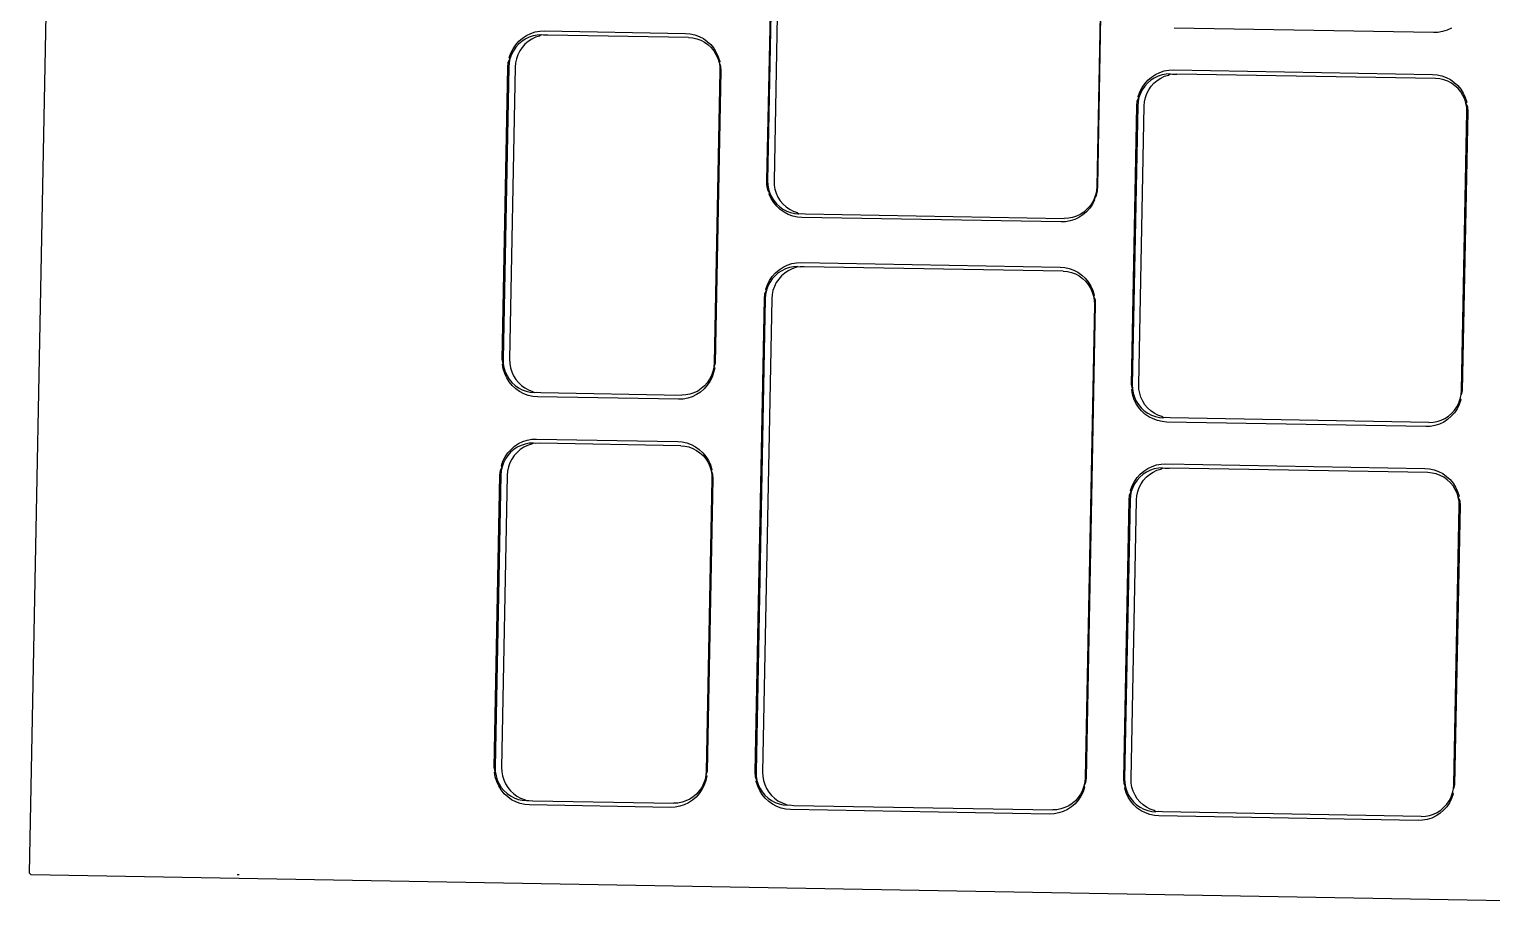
# Model space of a CAD drawing. Header units: millimetres. Extents: x 44692 to 174433, y -26273 to 14445.
# Drawn here: x 148764 to 148825.9, y -16583.1 to -16545.4 of the extents above; entities that cross this region are included whole.
import ezdxf

# ---------------------------------------------------------------- set-up
doc = ezdxf.new("R2010")
doc.units = ezdxf.units.MM
doc.header["$LTSCALE"] = 100
doc.layers.add('Muebles', color=112, linetype='Continuous')

msp = doc.modelspace()

# ---------------------------------------------------------------- linework, layer by layer
at = {"layer": 'Muebles'}
for p, q in [((148768.812, -16334.527), (148764.006, -16581.09)), ((148795.23, -16551.783), (148795.495, -16539.994)), ((148795.495, -16539.994), (148795.265, -16551.799)), ((148795.768, -16539.999), (148795.538, -16551.804)), ((148809.432, -16540.24), (148809.202, -16552.045)), ((148809.432, -16540.24), (148809.237, -16552.03)), ((148823.455, -16545.531), (148812.484, -16545.338)), ((148824.034, -16545.424), (148823.845, -16545.486)), ((148824.215, -16545.338), (148824.034, -16545.424)), ((148784.721, -16546.018), (148784.602, -16546.153)), ((148784.604, -16546.047), (148784.739, -16545.896)), ((148784.856, -16545.901), (148784.721, -16546.018)), ((148784.739, -16545.896), (148784.891, -16545.764)), ((148785.005, -16545.803), (148784.856, -16545.901)), ((148784.994, -16546.023), (148784.875, -16546.158)), ((148784.891, -16545.764), (148785.059, -16545.653)), ((148785.129, -16545.906), (148784.994, -16546.023)), ((148785.166, -16545.725), (148785.005, -16545.803)), ((148785.059, -16545.653), (148785.24, -16545.566)), ((148785.278, -16545.808), (148785.129, -16545.906)), ((148785.334, -16545.67), (148785.166, -16545.725)), ((148785.24, -16545.566), (148785.43, -16545.503)), ((148785.439, -16545.73), (148785.278, -16545.808)), ((148785.508, -16545.638), (148785.334, -16545.67)), ((148785.43, -16545.503), (148785.626, -16545.467)), ((148785.607, -16545.675), (148785.439, -16545.73)), ((148785.685, -16545.629), (148785.508, -16545.638)), ((148785.685, -16545.629), (148785.607, -16545.675)), ((148785.626, -16545.467), (148785.819, -16545.457)), ((148785.781, -16545.643), (148785.685, -16545.629)), ((148785.958, -16545.634), (148785.781, -16545.643)), ((148785.819, -16545.457), (148791.795, -16545.563)), ((148791.923, -16545.739), (148785.958, -16545.634)), ((148791.795, -16545.563), (148791.988, -16545.579)), ((148791.923, -16545.739), (148792.099, -16545.754)), ((148791.988, -16545.579), (148792.183, -16545.622)), ((148792.099, -16545.754), (148792.272, -16545.792)), ((148792.183, -16545.622), (148792.37, -16545.692)), ((148792.272, -16545.792), (148792.438, -16545.854)), ((148792.37, -16545.692), (148792.547, -16545.785)), ((148792.438, -16545.854), (148792.595, -16545.937)), ((148792.547, -16545.785), (148792.711, -16545.902)), ((148792.595, -16545.937), (148792.74, -16546.04)), ((148792.711, -16545.902), (148792.858, -16546.039)), ((148792.74, -16546.04), (148792.871, -16546.162)), ((148792.858, -16546.039), (148792.987, -16546.195)), ((148823.649, -16545.522), (148823.455, -16545.531)), ((148823.845, -16545.486), (148823.649, -16545.522)), ((148784.288, -16546.79), (148784.359, -16546.634)), ((148784.359, -16546.634), (148784.321, -16546.811)), ((148784.331, -16546.59), (148784.398, -16546.397)), ((148784.359, -16546.634), (148784.331, -16546.59)), ((148784.419, -16546.463), (148784.359, -16546.634)), ((148784.398, -16546.397), (148784.49, -16546.215)), ((148784.501, -16546.302), (148784.419, -16546.463)), ((148784.49, -16546.215), (148784.604, -16546.047)), ((148784.602, -16546.153), (148784.501, -16546.302)), ((148784.632, -16546.639), (148784.594, -16546.816)), ((148784.692, -16546.468), (148784.632, -16546.639)), ((148784.774, -16546.307), (148784.692, -16546.468)), ((148784.875, -16546.158), (148784.774, -16546.307)), ((148792.871, -16546.162), (148792.985, -16546.301)), ((148792.985, -16546.301), (148793.08, -16546.453)), ((148792.987, -16546.195), (148793.094, -16546.367)), ((148793.08, -16546.453), (148793.155, -16546.617)), ((148793.094, -16546.367), (148793.179, -16546.552)), ((148793.155, -16546.617), (148793.209, -16546.79)), ((148793.179, -16546.552), (148793.239, -16546.747)), ((148784.03, -16559.361), (148784.271, -16546.988)), ((148784.306, -16546.992), (148784.065, -16559.354)), ((148784.271, -16546.988), (148784.288, -16546.79)), ((148784.321, -16546.811), (148784.306, -16546.992)), ((148784.579, -16546.997), (148784.338, -16559.358)), ((148784.594, -16546.816), (148784.579, -16546.997)), ((148793.248, -16547.15), (148793.007, -16559.511)), ((148793.283, -16547.147), (148793.042, -16559.52)), ((148793.239, -16546.747), (148793.209, -16546.79)), ((148793.209, -16546.79), (148793.24, -16546.969)), ((148793.209, -16546.79), (148793.274, -16546.949)), ((148793.24, -16546.969), (148793.248, -16547.15)), ((148793.274, -16546.949), (148793.283, -16547.147)), ((148811.69, -16547.302), (148811.87, -16547.216)), ((148811.87, -16547.216), (148812.06, -16547.154)), ((148812.06, -16547.154), (148812.256, -16547.118)), ((148812.315, -16547.281), (148812.138, -16547.29)), ((148812.237, -16547.326), (148812.315, -16547.281)), ((148812.256, -16547.118), (148812.449, -16547.109)), ((148812.315, -16547.281), (148812.411, -16547.294)), ((148812.449, -16547.109), (148823.421, -16547.302)), ((148811.029, -16548.04), (148811.121, -16547.859)), ((148811.121, -16547.859), (148811.235, -16547.693)), ((148811.232, -16547.799), (148811.131, -16547.947)), ((148811.351, -16547.666), (148811.232, -16547.799)), ((148811.235, -16547.693), (148811.37, -16547.543)), ((148811.487, -16547.55), (148811.351, -16547.666)), ((148811.37, -16547.543), (148811.522, -16547.412)), ((148811.404, -16547.952), (148811.505, -16547.804)), ((148811.636, -16547.453), (148811.487, -16547.55)), ((148811.505, -16547.804), (148811.624, -16547.671)), ((148811.522, -16547.412), (148811.69, -16547.302)), ((148811.624, -16547.671), (148811.76, -16547.555)), ((148811.796, -16547.376), (148811.636, -16547.453)), ((148811.76, -16547.555), (148811.909, -16547.458)), ((148811.964, -16547.322), (148811.796, -16547.376)), ((148811.909, -16547.458), (148812.069, -16547.381)), ((148812.138, -16547.29), (148811.964, -16547.322)), ((148812.069, -16547.381), (148812.237, -16547.326)), ((148812.411, -16547.294), (148812.588, -16547.286)), ((148823.548, -16547.479), (148812.588, -16547.286)), ((148823.421, -16547.302), (148823.614, -16547.318)), ((148823.725, -16547.494), (148823.548, -16547.479)), ((148823.614, -16547.318), (148823.808, -16547.361)), ((148823.897, -16547.532), (148823.725, -16547.494)), ((148823.808, -16547.361), (148823.995, -16547.43)), ((148824.064, -16547.593), (148823.897, -16547.532)), ((148823.995, -16547.43), (148824.172, -16547.522)), ((148824.221, -16547.675), (148824.064, -16547.593)), ((148824.172, -16547.522), (148824.336, -16547.638)), ((148824.366, -16547.777), (148824.221, -16547.675)), ((148824.336, -16547.638), (148824.483, -16547.774)), ((148824.496, -16547.898), (148824.366, -16547.777)), ((148824.483, -16547.774), (148824.612, -16547.929)), ((148824.61, -16548.035), (148824.496, -16547.898)), ((148810.902, -16548.626), (148810.918, -16548.429)), ((148810.918, -16548.429), (148810.99, -16548.276)), ((148810.952, -16548.451), (148810.937, -16548.63)), ((148810.99, -16548.276), (148810.952, -16548.451)), ((148810.961, -16548.231), (148811.029, -16548.04)), ((148810.99, -16548.276), (148810.961, -16548.231)), ((148811.05, -16548.107), (148810.99, -16548.276)), ((148811.131, -16547.947), (148811.05, -16548.107)), ((148811.21, -16548.635), (148811.225, -16548.456)), ((148811.225, -16548.456), (148811.263, -16548.281)), ((148811.263, -16548.281), (148811.323, -16548.111)), ((148811.323, -16548.111), (148811.404, -16547.952)), ((148824.706, -16548.186), (148824.61, -16548.035)), ((148824.612, -16547.929), (148824.719, -16548.099)), ((148824.781, -16548.349), (148824.706, -16548.186)), ((148824.719, -16548.099), (148824.804, -16548.283)), ((148824.834, -16548.52), (148824.781, -16548.349)), ((148824.804, -16548.283), (148824.865, -16548.476)), ((148824.865, -16548.476), (148824.834, -16548.52)), ((148824.865, -16548.697), (148824.834, -16548.52)), ((148824.834, -16548.52), (148824.9, -16548.676)), ((148810.671, -16560.443), (148810.902, -16548.626)), ((148810.937, -16548.63), (148810.706, -16560.436)), ((148810.979, -16560.441), (148811.21, -16548.635)), ((148824.643, -16560.682), (148824.873, -16548.876)), ((148824.908, -16548.873), (148824.678, -16560.696)), ((148824.873, -16548.876), (148824.865, -16548.697)), ((148824.9, -16548.676), (148824.908, -16548.873)), ((148795.239, -16551.98), (148795.23, -16551.783)), ((148795.274, -16552.18), (148795.239, -16551.98)), ((148795.265, -16551.799), (148795.273, -16551.979)), ((148795.273, -16551.979), (148795.304, -16552.156)), ((148795.357, -16552.327), (148795.274, -16552.18)), ((148795.304, -16552.156), (148795.357, -16552.327)), ((148795.538, -16551.804), (148795.546, -16551.984)), ((148795.546, -16551.984), (148795.577, -16552.161)), ((148795.577, -16552.161), (148795.63, -16552.332)), ((148809.187, -16552.224), (148809.149, -16552.4)), ((148809.22, -16552.227), (148809.178, -16552.425)), ((148809.202, -16552.045), (148809.187, -16552.224)), ((148809.237, -16552.03), (148809.22, -16552.227)), ((148795.335, -16552.373), (148795.357, -16552.327)), ((148795.419, -16552.557), (148795.335, -16552.373)), ((148795.357, -16552.327), (148795.433, -16552.489)), ((148795.527, -16552.727), (148795.419, -16552.557)), ((148795.433, -16552.489), (148795.528, -16552.64)), ((148795.655, -16552.882), (148795.527, -16552.727)), ((148795.528, -16552.64), (148795.642, -16552.778)), ((148795.63, -16552.332), (148795.706, -16552.494)), ((148795.642, -16552.778), (148795.772, -16552.898)), ((148795.706, -16552.494), (148795.801, -16552.645)), ((148795.801, -16552.645), (148795.915, -16552.782)), ((148795.915, -16552.782), (148796.045, -16552.903)), ((148809.018, -16552.796), (148808.904, -16552.963)), ((148809.007, -16552.729), (148808.906, -16552.876)), ((148809.088, -16552.569), (148809.007, -16552.729)), ((148809.11, -16552.616), (148809.018, -16552.796)), ((148809.149, -16552.4), (148809.088, -16552.569)), ((148809.178, -16552.425), (148809.088, -16552.569)), ((148809.088, -16552.569), (148809.11, -16552.616)), ((148795.803, -16553.018), (148795.655, -16552.882)), ((148795.772, -16552.898), (148795.917, -16553.001)), ((148795.966, -16553.133), (148795.803, -16553.018)), ((148795.917, -16553.001), (148796.074, -16553.083)), ((148796.143, -16553.226), (148795.966, -16553.133)), ((148796.045, -16552.903), (148796.19, -16553.005)), ((148796.074, -16553.083), (148796.241, -16553.144)), ((148796.33, -16553.294), (148796.143, -16553.226)), ((148796.19, -16553.005), (148796.348, -16553.088)), ((148796.241, -16553.144), (148796.414, -16553.182)), ((148796.525, -16553.337), (148796.33, -16553.294)), ((148796.348, -16553.088), (148796.514, -16553.148)), ((148796.414, -16553.182), (148796.59, -16553.197)), ((148796.514, -16553.148), (148796.59, -16553.197)), ((148796.718, -16553.354), (148796.525, -16553.337)), ((148796.59, -16553.197), (148796.687, -16553.187)), ((148796.687, -16553.187), (148796.863, -16553.201)), ((148807.689, -16553.547), (148796.718, -16553.354)), ((148796.863, -16553.201), (148807.823, -16553.395)), ((148808, -16553.386), (148807.823, -16553.395)), ((148808.174, -16553.354), (148808, -16553.386)), ((148808.268, -16553.44), (148808.078, -16553.502)), ((148808.342, -16553.299), (148808.174, -16553.354)), ((148808.449, -16553.354), (148808.268, -16553.44)), ((148808.503, -16553.223), (148808.342, -16553.299)), ((148808.617, -16553.244), (148808.449, -16553.354)), ((148808.652, -16553.125), (148808.503, -16553.223)), ((148808.769, -16553.113), (148808.617, -16553.244)), ((148808.787, -16553.009), (148808.652, -16553.125)), ((148808.904, -16552.963), (148808.769, -16553.113)), ((148808.906, -16552.876), (148808.787, -16553.009)), ((148807.883, -16553.538), (148807.689, -16553.547)), ((148808.078, -16553.502), (148807.883, -16553.538)), ((148796.101, -16555.368), (148796.291, -16555.306)), ((148796.291, -16555.306), (148796.487, -16555.27)), ((148796.487, -16555.27), (148796.68, -16555.26)), ((148796.68, -16555.26), (148807.652, -16555.454)), ((148795.351, -16556.018), (148795.466, -16555.85)), ((148795.582, -16555.824), (148795.463, -16555.958)), ((148795.466, -16555.85), (148795.6, -16555.699)), ((148795.718, -16555.706), (148795.582, -16555.824)), ((148795.6, -16555.699), (148795.752, -16555.566)), ((148795.867, -16555.608), (148795.718, -16555.706)), ((148795.855, -16555.829), (148795.736, -16555.963)), ((148795.752, -16555.566), (148795.92, -16555.456)), ((148795.991, -16555.711), (148795.855, -16555.829)), ((148796.027, -16555.531), (148795.867, -16555.608)), ((148795.92, -16555.456), (148796.101, -16555.368)), ((148796.14, -16555.613), (148795.991, -16555.711)), ((148796.195, -16555.475), (148796.027, -16555.531)), ((148796.3, -16555.536), (148796.14, -16555.613)), ((148796.369, -16555.443), (148796.195, -16555.475)), ((148796.468, -16555.48), (148796.3, -16555.536)), ((148796.546, -16555.434), (148796.369, -16555.443)), ((148796.546, -16555.434), (148796.468, -16555.48)), ((148796.546, -16555.434), (148796.642, -16555.448)), ((148796.819, -16555.439), (148796.642, -16555.448)), ((148807.78, -16555.633), (148796.819, -16555.439)), ((148807.652, -16555.454), (148807.845, -16555.47)), ((148807.78, -16555.633), (148807.956, -16555.647)), ((148807.845, -16555.47), (148808.04, -16555.513)), ((148807.956, -16555.647), (148808.128, -16555.686)), ((148808.04, -16555.513), (148808.227, -16555.582)), ((148808.128, -16555.686), (148808.295, -16555.747)), ((148808.227, -16555.582), (148808.404, -16555.676)), ((148808.295, -16555.747), (148808.452, -16555.83)), ((148808.404, -16555.676), (148808.568, -16555.793)), ((148808.452, -16555.83), (148808.597, -16555.934)), ((148808.568, -16555.793), (148808.715, -16555.93)), ((148808.597, -16555.934), (148808.727, -16556.056)), ((148808.715, -16555.93), (148808.843, -16556.086)), ((148795.149, -16556.593), (148795.22, -16556.439)), ((148795.22, -16556.439), (148795.182, -16556.617)), ((148795.192, -16556.393), (148795.26, -16556.2)), ((148795.22, -16556.439), (148795.192, -16556.393)), ((148795.281, -16556.268), (148795.22, -16556.439)), ((148795.26, -16556.2), (148795.351, -16556.018)), ((148795.362, -16556.107), (148795.281, -16556.268)), ((148795.463, -16555.958), (148795.362, -16556.107)), ((148795.493, -16556.444), (148795.456, -16556.621)), ((148795.554, -16556.273), (148795.493, -16556.444)), ((148795.635, -16556.112), (148795.554, -16556.273)), ((148795.736, -16555.963), (148795.635, -16556.112)), ((148808.727, -16556.056), (148808.841, -16556.194)), ((148808.841, -16556.194), (148808.937, -16556.347)), ((148808.843, -16556.086), (148808.951, -16556.258)), ((148808.937, -16556.347), (148809.012, -16556.511)), ((148808.951, -16556.258), (148809.035, -16556.443)), ((148809.012, -16556.511), (148809.065, -16556.683)), ((148809.035, -16556.443), (148809.096, -16556.638)), ((148794.742, -16576.83), (148795.132, -16556.791)), ((148795.167, -16556.797), (148794.777, -16576.825)), ((148795.44, -16556.802), (148795.05, -16576.829)), ((148795.132, -16556.791), (148795.149, -16556.593)), ((148795.182, -16556.617), (148795.167, -16556.797)), ((148795.456, -16556.621), (148795.44, -16556.802)), ((148809.104, -16557.043), (148808.714, -16577.07)), ((148809.139, -16557.038), (148808.749, -16577.077)), ((148809.096, -16556.638), (148809.065, -16556.683)), ((148809.065, -16556.683), (148809.096, -16556.862)), ((148809.065, -16556.683), (148809.131, -16556.839)), ((148809.096, -16556.862), (148809.104, -16557.043)), ((148809.131, -16556.839), (148809.139, -16557.038)), ((148784.073, -16559.535), (148784.03, -16559.361)), ((148784.039, -16559.56), (148784.073, -16559.535)), ((148784.074, -16559.761), (148784.039, -16559.56)), ((148784.065, -16559.354), (148784.073, -16559.535)), ((148784.073, -16559.535), (148784.104, -16559.713)), ((148784.338, -16559.358), (148784.346, -16559.54)), ((148784.346, -16559.54), (148784.377, -16559.718)), ((148793.007, -16559.511), (148792.992, -16559.692)), ((148793.042, -16559.52), (148792.992, -16559.692)), ((148784.134, -16559.956), (148784.074, -16559.761)), ((148784.104, -16559.713), (148784.158, -16559.886)), ((148784.219, -16560.141), (148784.134, -16559.956)), ((148784.158, -16559.886), (148784.233, -16560.05)), ((148784.326, -16560.313), (148784.219, -16560.141)), ((148784.233, -16560.05), (148784.328, -16560.203)), ((148784.328, -16560.203), (148784.442, -16560.341)), ((148784.377, -16559.718), (148784.431, -16559.891)), ((148784.431, -16559.891), (148784.506, -16560.055)), ((148784.506, -16560.055), (148784.601, -16560.208)), ((148784.601, -16560.208), (148784.715, -16560.346)), ((148792.812, -16560.202), (148792.711, -16560.351)), ((148792.893, -16560.04), (148792.812, -16560.202)), ((148792.914, -16560.111), (148792.823, -16560.293)), ((148792.954, -16559.87), (148792.893, -16560.04)), ((148792.982, -16559.918), (148792.914, -16560.111)), ((148792.992, -16559.692), (148792.954, -16559.87)), ((148793.025, -16559.718), (148792.982, -16559.918)), ((148792.992, -16559.692), (148793.025, -16559.718)), ((148784.455, -16560.469), (148784.326, -16560.313)), ((148784.442, -16560.341), (148784.573, -16560.463)), ((148784.602, -16560.607), (148784.455, -16560.469)), ((148784.573, -16560.463), (148784.718, -16560.567)), ((148784.765, -16560.723), (148784.602, -16560.607)), ((148784.715, -16560.346), (148784.846, -16560.468)), ((148784.718, -16560.567), (148784.875, -16560.65)), ((148784.942, -16560.817), (148784.765, -16560.723)), ((148784.846, -16560.468), (148784.991, -16560.571)), ((148784.875, -16560.65), (148785.041, -16560.711)), ((148785.13, -16560.886), (148784.942, -16560.817)), ((148784.991, -16560.571), (148785.148, -16560.655)), ((148785.041, -16560.711), (148785.214, -16560.749)), ((148785.324, -16560.929), (148785.13, -16560.886)), ((148785.148, -16560.655), (148785.314, -16560.716)), ((148785.214, -16560.749), (148785.39, -16560.764)), ((148785.314, -16560.716), (148785.39, -16560.764)), ((148785.39, -16560.764), (148785.487, -16560.754)), ((148785.487, -16560.754), (148785.663, -16560.769)), ((148785.663, -16560.769), (148791.628, -16560.874)), ((148791.805, -16560.866), (148791.628, -16560.874)), ((148791.979, -16560.833), (148791.805, -16560.866)), ((148792.147, -16560.778), (148791.979, -16560.833)), ((148792.254, -16560.856), (148792.073, -16560.943)), ((148792.307, -16560.701), (148792.147, -16560.778)), ((148792.422, -16560.745), (148792.254, -16560.856)), ((148792.456, -16560.602), (148792.307, -16560.701)), ((148792.574, -16560.613), (148792.422, -16560.745)), ((148792.592, -16560.485), (148792.456, -16560.602)), ((148792.708, -16560.461), (148792.574, -16560.613)), ((148792.711, -16560.351), (148792.592, -16560.485)), ((148792.823, -16560.293), (148792.708, -16560.461)), ((148810.714, -16560.615), (148810.671, -16560.443)), ((148810.68, -16560.64), (148810.714, -16560.615)), ((148810.715, -16560.84), (148810.68, -16560.64)), ((148810.706, -16560.436), (148810.714, -16560.615)), ((148810.714, -16560.615), (148810.746, -16560.792)), ((148810.776, -16561.033), (148810.715, -16560.84)), ((148810.746, -16560.792), (148810.799, -16560.963)), ((148810.988, -16560.62), (148810.979, -16560.441)), ((148811.019, -16560.797), (148810.988, -16560.62)), ((148811.072, -16560.968), (148811.019, -16560.797)), ((148824.59, -16561.036), (148824.628, -16560.861)), ((148824.628, -16560.861), (148824.643, -16560.682)), ((148824.678, -16560.696), (148824.628, -16560.861)), ((148785.517, -16560.946), (148785.324, -16560.929)), ((148791.494, -16561.051), (148785.517, -16560.946)), ((148791.687, -16561.042), (148791.494, -16561.051)), ((148791.883, -16561.005), (148791.687, -16561.042)), ((148792.073, -16560.943), (148791.883, -16561.005)), ((148810.86, -16561.217), (148810.776, -16561.033)), ((148810.799, -16560.963), (148810.874, -16561.126)), ((148810.968, -16561.387), (148810.86, -16561.217)), ((148810.874, -16561.126), (148810.969, -16561.277)), ((148811.097, -16561.542), (148810.968, -16561.387)), ((148810.969, -16561.277), (148811.083, -16561.414)), ((148811.147, -16561.13), (148811.072, -16560.968)), ((148811.083, -16561.414), (148811.214, -16561.535)), ((148811.242, -16561.281), (148811.147, -16561.13)), ((148811.356, -16561.419), (148811.242, -16561.281)), ((148811.487, -16561.539), (148811.356, -16561.419)), ((148824.228, -16561.646), (148824.348, -16561.513)), ((148824.459, -16561.456), (148824.345, -16561.623)), ((148824.348, -16561.513), (148824.449, -16561.365)), ((148824.449, -16561.365), (148824.53, -16561.205)), ((148824.551, -16561.276), (148824.459, -16561.456)), ((148824.53, -16561.205), (148824.59, -16561.036)), ((148824.621, -16561.079), (148824.551, -16561.276)), ((148824.59, -16561.036), (148824.621, -16561.079)), ((148811.244, -16561.678), (148811.097, -16561.542)), ((148811.214, -16561.535), (148811.359, -16561.637)), ((148811.407, -16561.793), (148811.244, -16561.678)), ((148811.359, -16561.637), (148811.516, -16561.719)), ((148811.584, -16561.886), (148811.407, -16561.793)), ((148811.632, -16561.642), (148811.487, -16561.539)), ((148811.516, -16561.719), (148811.682, -16561.78)), ((148811.772, -16561.954), (148811.584, -16561.886)), ((148811.789, -16561.724), (148811.632, -16561.642)), ((148811.682, -16561.78), (148811.855, -16561.818)), ((148811.966, -16561.997), (148811.772, -16561.954)), ((148811.955, -16561.785), (148811.789, -16561.724)), ((148811.855, -16561.818), (148812.031, -16561.833)), ((148812.031, -16561.833), (148811.955, -16561.785)), ((148812.159, -16562.014), (148811.966, -16561.997)), ((148812.128, -16561.823), (148812.031, -16561.833)), ((148812.304, -16561.838), (148812.128, -16561.823)), ((148823.13, -16562.207), (148812.159, -16562.014)), ((148823.265, -16562.031), (148812.304, -16561.838)), ((148823.265, -16562.031), (148823.441, -16562.022)), ((148823.441, -16562.022), (148823.616, -16561.99)), ((148823.709, -16562.1), (148823.52, -16562.162)), ((148823.616, -16561.99), (148823.784, -16561.936)), ((148823.89, -16562.014), (148823.709, -16562.1)), ((148823.784, -16561.936), (148823.944, -16561.859)), ((148824.058, -16561.904), (148823.89, -16562.014)), ((148823.944, -16561.859), (148824.093, -16561.762)), ((148824.21, -16561.773), (148824.058, -16561.904)), ((148824.093, -16561.762), (148824.228, -16561.646)), ((148824.345, -16561.623), (148824.21, -16561.773)), ((148785.093, -16562.78), (148785.289, -16562.743)), ((148785.289, -16562.743), (148785.482, -16562.734)), ((148785.482, -16562.734), (148791.459, -16562.839)), ((148823.324, -16562.198), (148823.13, -16562.207)), ((148823.52, -16562.162), (148823.324, -16562.198)), ((148784.153, -16563.492), (148784.267, -16563.324)), ((148784.384, -16563.294), (148784.265, -16563.429)), ((148784.267, -16563.324), (148784.402, -16563.172)), ((148784.52, -16563.177), (148784.384, -16563.294)), ((148784.402, -16563.172), (148784.554, -16563.04)), ((148784.669, -16563.079), (148784.52, -16563.177)), ((148784.657, -16563.299), (148784.538, -16563.434)), ((148784.554, -16563.04), (148784.722, -16562.929)), ((148784.793, -16563.182), (148784.657, -16563.299)), ((148784.829, -16563.001), (148784.669, -16563.079)), ((148784.722, -16562.929), (148784.903, -16562.842)), ((148784.942, -16563.084), (148784.793, -16563.182)), ((148784.997, -16562.946), (148784.829, -16563.001)), ((148784.903, -16562.842), (148785.093, -16562.78)), ((148785.102, -16563.006), (148784.942, -16563.084)), ((148785.171, -16562.914), (148784.997, -16562.946)), ((148785.27, -16562.951), (148785.102, -16563.006)), ((148785.348, -16562.905), (148785.171, -16562.914)), ((148785.348, -16562.905), (148785.27, -16562.951)), ((148785.444, -16562.919), (148785.348, -16562.905)), ((148785.621, -16562.91), (148785.444, -16562.919)), ((148791.586, -16563.015), (148785.621, -16562.91)), ((148791.459, -16562.839), (148791.652, -16562.855)), ((148791.586, -16563.015), (148791.762, -16563.03)), ((148791.652, -16562.855), (148791.846, -16562.899)), ((148791.762, -16563.03), (148791.935, -16563.069)), ((148791.846, -16562.899), (148792.034, -16562.968)), ((148791.935, -16563.069), (148792.101, -16563.13)), ((148792.034, -16562.968), (148792.211, -16563.061)), ((148792.101, -16563.13), (148792.258, -16563.213)), ((148792.211, -16563.061), (148792.374, -16563.178)), ((148792.258, -16563.213), (148792.403, -16563.316)), ((148792.374, -16563.178), (148792.521, -16563.315)), ((148792.403, -16563.316), (148792.534, -16563.438)), ((148792.521, -16563.315), (148792.65, -16563.471)), ((148783.951, -16564.066), (148784.022, -16563.91)), ((148784.022, -16563.91), (148783.984, -16564.087)), ((148783.994, -16563.866), (148784.062, -16563.674)), ((148784.022, -16563.91), (148783.994, -16563.866)), ((148784.083, -16563.739), (148784.022, -16563.91)), ((148784.062, -16563.674), (148784.153, -16563.492)), ((148784.164, -16563.578), (148784.083, -16563.739)), ((148784.265, -16563.429), (148784.164, -16563.578)), ((148784.295, -16563.915), (148784.258, -16564.092)), ((148784.356, -16563.744), (148784.295, -16563.915)), ((148784.437, -16563.583), (148784.356, -16563.744)), ((148784.538, -16563.434), (148784.437, -16563.583)), ((148792.534, -16563.438), (148792.648, -16563.577)), ((148792.648, -16563.577), (148792.743, -16563.729)), ((148792.65, -16563.471), (148792.757, -16563.643)), ((148792.743, -16563.729), (148792.818, -16563.893)), ((148792.757, -16563.643), (148792.842, -16563.829)), ((148792.818, -16563.893), (148792.872, -16564.066)), ((148792.842, -16563.829), (148792.902, -16564.023)), ((148811.197, -16564.088), (148811.365, -16563.978)), ((148811.365, -16563.978), (148811.545, -16563.892)), ((148811.639, -16563.999), (148811.471, -16564.054)), ((148811.545, -16563.892), (148811.735, -16563.83)), ((148811.813, -16563.967), (148811.639, -16563.999)), ((148811.735, -16563.83), (148811.931, -16563.794)), ((148811.99, -16563.959), (148811.813, -16563.967)), ((148811.912, -16564.004), (148811.99, -16563.959)), ((148811.931, -16563.794), (148812.124, -16563.784)), ((148811.99, -16563.959), (148812.086, -16563.972)), ((148812.086, -16563.972), (148812.263, -16563.964)), ((148812.124, -16563.784), (148823.096, -16563.978)), ((148823.223, -16564.157), (148812.263, -16563.964)), ((148823.096, -16563.978), (148823.289, -16563.994)), ((148823.289, -16563.994), (148823.483, -16564.037)), ((148783.693, -16576.638), (148783.934, -16564.264)), ((148783.969, -16564.268), (148783.728, -16576.63)), ((148783.934, -16564.264), (148783.951, -16564.066)), ((148783.984, -16564.087), (148783.969, -16564.268)), ((148784.242, -16564.273), (148784.001, -16576.634)), ((148784.258, -16564.092), (148784.242, -16564.273)), ((148792.911, -16564.426), (148792.67, -16576.787)), ((148792.946, -16564.423), (148792.705, -16576.797)), ((148792.902, -16564.023), (148792.872, -16564.066)), ((148792.872, -16564.066), (148792.903, -16564.245)), ((148792.872, -16564.066), (148792.937, -16564.225)), ((148792.903, -16564.245), (148792.911, -16564.426)), ((148792.937, -16564.225), (148792.946, -16564.423)), ((148810.704, -16564.716), (148810.796, -16564.535)), ((148810.796, -16564.535), (148810.91, -16564.369)), ((148810.907, -16564.477), (148810.806, -16564.625)), ((148811.026, -16564.344), (148810.907, -16564.477)), ((148810.91, -16564.369), (148811.044, -16564.218)), ((148811.162, -16564.228), (148811.026, -16564.344)), ((148811.044, -16564.218), (148811.197, -16564.088)), ((148811.079, -16564.63), (148811.18, -16564.482)), ((148811.31, -16564.131), (148811.162, -16564.228)), ((148811.18, -16564.482), (148811.299, -16564.349)), ((148811.299, -16564.349), (148811.435, -16564.233)), ((148811.471, -16564.054), (148811.31, -16564.131)), ((148811.435, -16564.233), (148811.584, -16564.136)), ((148811.584, -16564.136), (148811.744, -16564.059)), ((148811.744, -16564.059), (148811.912, -16564.004)), ((148823.4, -16564.172), (148823.223, -16564.157)), ((148823.572, -16564.21), (148823.4, -16564.172)), ((148823.483, -16564.037), (148823.67, -16564.106)), ((148823.739, -16564.271), (148823.572, -16564.21)), ((148823.67, -16564.106), (148823.847, -16564.198)), ((148823.896, -16564.353), (148823.739, -16564.271)), ((148823.847, -16564.198), (148824.011, -16564.314)), ((148824.041, -16564.455), (148823.896, -16564.353)), ((148824.011, -16564.314), (148824.158, -16564.45)), ((148824.171, -16564.576), (148824.041, -16564.455)), ((148824.158, -16564.45), (148824.287, -16564.605)), ((148824.285, -16564.713), (148824.171, -16564.576)), ((148824.287, -16564.605), (148824.394, -16564.775)), ((148810.577, -16565.302), (148810.593, -16565.105)), ((148810.593, -16565.105), (148810.664, -16564.954)), ((148810.626, -16565.129), (148810.611, -16565.308)), ((148810.664, -16564.954), (148810.626, -16565.129)), ((148810.636, -16564.907), (148810.704, -16564.716)), ((148810.664, -16564.954), (148810.636, -16564.907)), ((148810.725, -16564.784), (148810.664, -16564.954)), ((148810.806, -16564.625), (148810.725, -16564.784)), ((148810.884, -16565.313), (148810.9, -16565.134)), ((148810.9, -16565.134), (148810.937, -16564.958)), ((148810.937, -16564.958), (148810.998, -16564.789)), ((148810.998, -16564.789), (148811.079, -16564.63)), ((148824.381, -16564.864), (148824.285, -16564.713)), ((148824.456, -16565.027), (148824.381, -16564.864)), ((148824.394, -16564.775), (148824.479, -16564.959)), ((148824.509, -16565.198), (148824.456, -16565.027)), ((148824.479, -16564.959), (148824.539, -16565.152)), ((148824.539, -16565.152), (148824.509, -16565.198)), ((148824.54, -16565.375), (148824.509, -16565.198)), ((148824.509, -16565.198), (148824.575, -16565.352)), ((148810.346, -16577.119), (148810.577, -16565.302)), ((148810.611, -16565.308), (148810.381, -16577.114)), ((148810.654, -16577.118), (148810.884, -16565.313)), ((148824.318, -16577.359), (148824.548, -16565.554)), ((148824.583, -16565.549), (148824.353, -16577.372)), ((148824.548, -16565.554), (148824.54, -16565.375)), ((148824.575, -16565.352), (148824.583, -16565.549)), ((148783.736, -16576.811), (148783.693, -16576.638)), ((148783.702, -16576.836), (148783.736, -16576.811)), ((148783.737, -16577.038), (148783.702, -16576.836)), ((148783.728, -16576.63), (148783.736, -16576.811)), ((148783.736, -16576.811), (148783.767, -16576.989)), ((148783.767, -16576.989), (148783.821, -16577.162)), ((148784.001, -16576.634), (148784.009, -16576.816)), ((148784.009, -16576.816), (148784.041, -16576.994)), ((148784.041, -16576.994), (148784.094, -16577.167)), ((148792.655, -16576.968), (148792.617, -16577.146)), ((148792.688, -16576.995), (148792.645, -16577.195)), ((148792.67, -16576.787), (148792.655, -16576.968)), ((148792.705, -16576.797), (148792.655, -16576.968)), ((148792.655, -16576.968), (148792.688, -16576.995)), ((148794.751, -16577.028), (148794.742, -16576.83)), ((148794.777, -16576.825), (148794.785, -16577.006)), ((148795.05, -16576.829), (148795.058, -16577.011)), ((148783.797, -16577.232), (148783.737, -16577.038)), ((148783.882, -16577.418), (148783.797, -16577.232)), ((148783.821, -16577.162), (148783.896, -16577.326)), ((148783.989, -16577.59), (148783.882, -16577.418)), ((148783.896, -16577.326), (148783.991, -16577.479)), ((148784.118, -16577.746), (148783.989, -16577.59)), ((148783.991, -16577.479), (148784.105, -16577.617)), ((148784.094, -16577.167), (148784.169, -16577.331)), ((148784.105, -16577.617), (148784.236, -16577.739)), ((148784.169, -16577.331), (148784.264, -16577.484)), ((148784.264, -16577.484), (148784.378, -16577.622)), ((148784.378, -16577.622), (148784.509, -16577.744)), ((148792.486, -16577.569), (148792.372, -16577.737)), ((148792.475, -16577.478), (148792.374, -16577.627)), ((148792.557, -16577.316), (148792.475, -16577.478)), ((148792.578, -16577.387), (148792.486, -16577.569)), ((148792.617, -16577.146), (148792.557, -16577.316)), ((148792.645, -16577.195), (148792.578, -16577.387)), ((148794.816, -16577.184), (148794.751, -16577.028)), ((148794.785, -16577.006), (148794.816, -16577.184)), ((148794.786, -16577.23), (148794.816, -16577.184)), ((148794.846, -16577.425), (148794.786, -16577.23)), ((148794.816, -16577.184), (148794.87, -16577.357)), ((148794.931, -16577.61), (148794.846, -16577.425)), ((148794.87, -16577.357), (148794.945, -16577.521)), ((148795.038, -16577.782), (148794.931, -16577.61)), ((148794.945, -16577.521), (148795.04, -16577.674)), ((148795.058, -16577.011), (148795.089, -16577.189)), ((148795.089, -16577.189), (148795.143, -16577.362)), ((148795.143, -16577.362), (148795.218, -16577.526)), ((148795.218, -16577.526), (148795.313, -16577.679)), ((148808.601, -16577.599), (148808.519, -16577.761)), ((148808.661, -16577.429), (148808.601, -16577.599)), ((148808.689, -16577.475), (148808.622, -16577.668)), ((148808.699, -16577.251), (148808.661, -16577.429)), ((148808.732, -16577.275), (148808.661, -16577.429)), ((148808.661, -16577.429), (148808.689, -16577.475)), ((148808.714, -16577.07), (148808.699, -16577.251)), ((148808.749, -16577.077), (148808.732, -16577.275)), ((148810.355, -16577.316), (148810.346, -16577.119)), ((148810.42, -16577.47), (148810.355, -16577.316)), ((148810.381, -16577.114), (148810.389, -16577.293)), ((148810.389, -16577.293), (148810.42, -16577.47)), ((148810.39, -16577.516), (148810.42, -16577.47)), ((148810.451, -16577.709), (148810.39, -16577.516)), ((148810.42, -16577.47), (148810.474, -16577.641)), ((148810.662, -16577.298), (148810.654, -16577.118)), ((148810.693, -16577.475), (148810.662, -16577.298)), ((148810.747, -16577.646), (148810.693, -16577.475)), ((148824.265, -16577.714), (148824.303, -16577.538)), ((148824.303, -16577.538), (148824.318, -16577.359)), ((148824.353, -16577.372), (148824.303, -16577.538)), ((148784.265, -16577.883), (148784.118, -16577.746)), ((148784.236, -16577.739), (148784.381, -16577.843)), ((148784.429, -16578), (148784.265, -16577.883)), ((148784.381, -16577.843), (148784.538, -16577.926)), ((148784.606, -16578.093), (148784.429, -16578)), ((148784.509, -16577.744), (148784.654, -16577.848)), ((148784.538, -16577.926), (148784.704, -16577.987)), ((148784.793, -16578.162), (148784.606, -16578.093)), ((148784.654, -16577.848), (148784.811, -16577.931)), ((148784.704, -16577.987), (148784.877, -16578.025)), ((148784.988, -16578.206), (148784.793, -16578.162)), ((148784.811, -16577.931), (148784.977, -16577.992)), ((148784.877, -16578.025), (148785.053, -16578.04)), ((148784.977, -16577.992), (148785.053, -16578.04)), ((148785.181, -16578.222), (148784.988, -16578.206)), ((148785.053, -16578.04), (148785.15, -16578.03)), ((148785.15, -16578.03), (148785.326, -16578.045)), ((148791.157, -16578.327), (148785.181, -16578.222)), ((148785.326, -16578.045), (148791.291, -16578.15)), ((148791.468, -16578.142), (148791.291, -16578.15)), ((148791.642, -16578.109), (148791.468, -16578.142)), ((148791.736, -16578.219), (148791.546, -16578.281)), ((148791.81, -16578.054), (148791.642, -16578.109)), ((148791.917, -16578.132), (148791.736, -16578.219)), ((148791.971, -16577.977), (148791.81, -16578.054)), ((148792.085, -16578.021), (148791.917, -16578.132)), ((148792.12, -16577.878), (148791.971, -16577.977)), ((148792.237, -16577.889), (148792.085, -16578.021)), ((148792.255, -16577.761), (148792.12, -16577.878)), ((148792.372, -16577.737), (148792.237, -16577.889)), ((148792.374, -16577.627), (148792.255, -16577.761)), ((148795.166, -16577.938), (148795.038, -16577.782)), ((148795.04, -16577.674), (148795.154, -16577.812)), ((148795.154, -16577.812), (148795.284, -16577.934)), ((148795.314, -16578.075), (148795.166, -16577.938)), ((148795.284, -16577.934), (148795.429, -16578.038)), ((148795.313, -16577.679), (148795.427, -16577.817)), ((148795.477, -16578.192), (148795.314, -16578.075)), ((148795.427, -16577.817), (148795.557, -16577.939)), ((148795.429, -16578.038), (148795.586, -16578.121)), ((148795.654, -16578.285), (148795.477, -16578.192)), ((148795.557, -16577.939), (148795.702, -16578.042)), ((148795.586, -16578.121), (148795.753, -16578.182)), ((148795.702, -16578.042), (148795.859, -16578.125)), ((148795.753, -16578.182), (148795.925, -16578.22)), ((148795.859, -16578.125), (148796.026, -16578.187)), ((148795.925, -16578.22), (148796.102, -16578.235)), ((148796.026, -16578.187), (148796.102, -16578.235)), ((148796.102, -16578.235), (148796.198, -16578.225)), ((148796.198, -16578.225), (148796.375, -16578.24)), ((148796.375, -16578.24), (148807.335, -16578.434)), ((148808.164, -16578.161), (148808.015, -16578.26)), ((148808.281, -16578.169), (148808.129, -16578.301)), ((148808.299, -16578.044), (148808.164, -16578.161)), ((148808.416, -16578.018), (148808.281, -16578.169)), ((148808.418, -16577.91), (148808.299, -16578.044)), ((148808.53, -16577.85), (148808.416, -16578.018)), ((148808.519, -16577.761), (148808.418, -16577.91)), ((148808.622, -16577.668), (148808.53, -16577.85)), ((148810.535, -16577.892), (148810.451, -16577.709)), ((148810.474, -16577.641), (148810.549, -16577.803)), ((148810.643, -16578.063), (148810.535, -16577.892)), ((148810.549, -16577.803), (148810.644, -16577.954)), ((148810.772, -16578.218), (148810.643, -16578.063)), ((148810.644, -16577.954), (148810.758, -16578.092)), ((148810.822, -16577.808), (148810.747, -16577.646)), ((148810.758, -16578.092), (148810.889, -16578.212)), ((148810.919, -16578.354), (148810.772, -16578.218)), ((148810.917, -16577.959), (148810.822, -16577.808)), ((148810.889, -16578.212), (148811.034, -16578.315)), ((148811.031, -16578.096), (148810.917, -16577.959)), ((148811.162, -16578.217), (148811.031, -16578.096)), ((148811.307, -16578.32), (148811.162, -16578.217)), ((148823.903, -16578.323), (148824.023, -16578.19)), ((148824.134, -16578.132), (148824.02, -16578.299)), ((148824.023, -16578.19), (148824.124, -16578.043)), ((148824.124, -16578.043), (148824.205, -16577.883)), ((148824.226, -16577.952), (148824.134, -16578.132)), ((148824.205, -16577.883), (148824.265, -16577.714)), ((148824.296, -16577.755), (148824.226, -16577.952)), ((148824.265, -16577.714), (148824.296, -16577.755)), ((148791.35, -16578.318), (148791.157, -16578.327)), ((148791.546, -16578.281), (148791.35, -16578.318)), ((148795.842, -16578.354), (148795.654, -16578.285)), ((148796.036, -16578.398), (148795.842, -16578.354)), ((148796.229, -16578.414), (148796.036, -16578.398)), ((148807.201, -16578.608), (148796.229, -16578.414)), ((148807.394, -16578.598), (148807.201, -16578.608)), ((148807.512, -16578.425), (148807.335, -16578.434)), ((148807.59, -16578.562), (148807.394, -16578.598)), ((148807.686, -16578.392), (148807.512, -16578.425)), ((148807.78, -16578.499), (148807.59, -16578.562)), ((148807.854, -16578.337), (148807.686, -16578.392)), ((148807.961, -16578.412), (148807.78, -16578.499)), ((148808.015, -16578.26), (148807.854, -16578.337)), ((148808.129, -16578.301), (148807.961, -16578.412)), ((148811.082, -16578.469), (148810.919, -16578.354)), ((148811.034, -16578.315), (148811.191, -16578.397)), ((148811.259, -16578.562), (148811.082, -16578.469)), ((148811.191, -16578.397), (148811.357, -16578.458)), ((148811.447, -16578.63), (148811.259, -16578.562)), ((148811.464, -16578.402), (148811.307, -16578.32)), ((148811.357, -16578.458), (148811.53, -16578.496)), ((148811.641, -16578.673), (148811.447, -16578.63)), ((148811.63, -16578.462), (148811.464, -16578.402)), ((148811.53, -16578.496), (148811.706, -16578.511)), ((148811.706, -16578.511), (148811.63, -16578.462)), ((148811.834, -16578.689), (148811.641, -16578.673)), ((148811.803, -16578.501), (148811.706, -16578.511)), ((148811.979, -16578.515), (148811.803, -16578.501)), ((148822.805, -16578.883), (148811.834, -16578.689)), ((148822.94, -16578.709), (148811.979, -16578.515)), ((148822.94, -16578.709), (148823.116, -16578.7)), ((148823.195, -16578.838), (148822.999, -16578.874)), ((148823.116, -16578.7), (148823.29, -16578.668)), ((148823.384, -16578.776), (148823.195, -16578.838)), ((148823.29, -16578.668), (148823.459, -16578.613)), ((148823.565, -16578.69), (148823.384, -16578.776)), ((148823.459, -16578.613), (148823.619, -16578.537)), ((148823.733, -16578.58), (148823.565, -16578.69)), ((148823.619, -16578.537), (148823.768, -16578.44)), ((148823.885, -16578.449), (148823.733, -16578.58)), ((148823.768, -16578.44), (148823.903, -16578.323)), ((148824.02, -16578.299), (148823.885, -16578.449)), ((148822.999, -16578.874), (148822.805, -16578.883)), ((148764.09, -16581.18), (148764.006, -16581.09)), ((148871.941, -16583.082), (148764.09, -16581.18)), ((148772.894, -16581.184), (148772.814, -16581.182))]:
    msp.add_line(p, q, dxfattribs=at)

doc.saveas('drawing.dxf')
